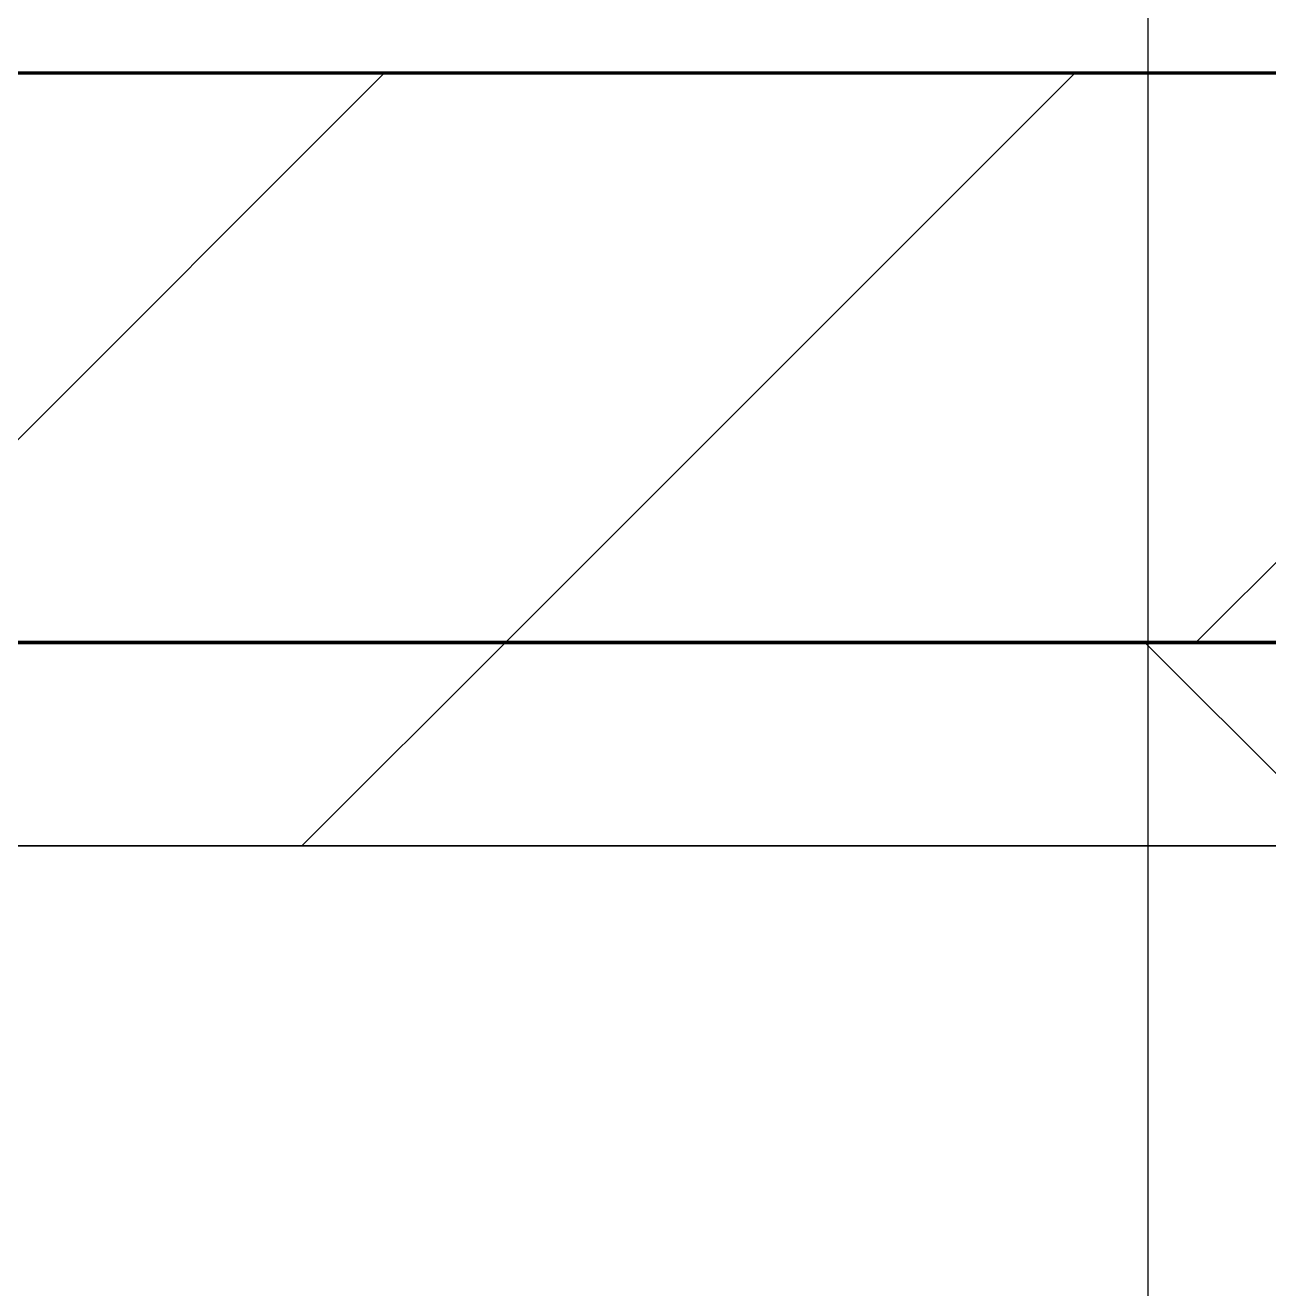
# Model space of a CAD drawing. Header units: millimetres. Extents: x -678720 to -601931, y -306 to 39239.
# Drawn here: x -659290.6 to -658985, y 8460.2 to 8770.7 of the extents above; entities that cross this region are included whole.
import ezdxf
from ezdxf.xclip import XClip

# ---------------------------------------------------------------- set-up
doc = ezdxf.new("R2010")
doc.units = ezdxf.units.MM
doc.header["$XCLIPFRAME"] = 0
for name, color, linetype, lineweight in [('A-GLAZ-CURT', 2, 'Continuous', 9), ('A-ROOM-IDEN', 3, 'Continuous', 25), ('A-WALL', 5, 'Continuous', 35), ('A-WALL-FNSH', 2, 'Continuous', 35), ('A-WALL-PATT', 1, 'Continuous', 35)]:
    doc.layers.add(name, color=color, linetype=linetype, lineweight=lineweight)
doc.layers.add('A11_ALU.SOLID SHEET', color=2, linetype='Continuous')

# ---------------------------------------------------------------- blocks, each defined once
blk = doc.blocks.new('PPLS-PP19_Custom Tile Pattern - Custom Tile Pattern-V66-4234-01 ENLARGED MULTI-PURPOSE LEVEL - REFLECTED CEILING PLAN - SHEET 5')
at = {"layer": 'A-GLAZ-CURT'}
for p, q in [((-300, 0), (300, 0)), ((300, 0), (-300, 0)), ((195.99, 0), (213.31, 0)), ((213.31, 0), (195.99, 0)), ((230.06, 0), (300, 0)), ((-300, -50), (300, -50)), ((300, -50), (-300, -50))]:
    blk.add_line(p, q, dxfattribs=at)
for points, knots in [([(27.89, 0), (29.09, 0), (33.4, 0), (48.37, 0), (71.92, 0), (100.57, 0), (116.36, 0), (128.63, 0), (128.95, 0)], [-147.777612, -147.777612, -147.777612, -147.777612, -135.792042, -118.513713, -97.899267, -63.759246, -39.050993, -35.895543, -35.895543, -35.895543, -35.895543]), ([(136.44, 0), (121.66, 0), (86.93, 0), (51.16, 0), (31.18, 0)], [-106.750556, -106.750556, -106.750556, -106.750556, -59.610984, 0, 0, 0, 0]), ([(168.37, 0), (167.68, 0), (162.47, 0), (147.02, 0), (109.77, 0), (76.86, 0), (57.82, 0), (46.51, 0), (41.18, 0), (36.02, 0), (35.54, 0), (35.54, 0)], [-543.375029, -543.375029, -543.375029, -543.375029, -530.793311, -458.593899, -401.860199, -357.622665, -341.267687, -334.000314, -326.15566, -319.318397, -317.489778, -317.489778, -317.489778, -317.489778]), ([(36.29, 0), (37.77, 0), (48.82, 0), (64.79, 0), (90.95, 0), (107.72, 0), (114.48, 0)], [-314.598523, -314.598523, -314.598523, -314.598523, -305.899624, -287.17622, -249.500363, -212.494695, -212.494695, -212.494695, -212.494695]), ([(114.39, 0), (114.2, 0), (112.08, 0), (105.42, 0), (92.38, 0), (85.59, 0), (74.4, 0), (62.26, 0), (54.19, 0), (50.01, 0), (48.54, 0)], [-8148.58938, -8148.58938, -8148.58938, -8148.58938, -8105.191388, -7723.759874, -7531.75727, -7135.649961, -6924.452779, -6738.82075, -6548.303034, -6451.361794, -6451.361794, -6451.361794, -6451.361794]), ([(103.09, 0), (101.08, 0), (86.31, 0), (67.79, 0), (51.71, 0), (48.61, 0)], [-375.435014, -375.435014, -375.435014, -375.435014, -369.147452, -330.153101, -320.684075, -320.684075, -320.684075, -320.684075]), ([(48.88, 0), (60.72, 0), (91.05, 0), (120.63, 0), (138.28, 0), (138.53, 0)], [-382.965103, -382.965103, -382.965103, -382.965103, -346.313304, -291.370682, -290.5735, -290.5735, -290.5735, -290.5735]), ([(94.4, 0), (94.4, 0), (94.64, 0), (99.11, 0), (108.97, 0), (120.79, 0), (139.94, 0), (163.31, 0), (185.23, 0), (193.62, 0), (194.69, 0), (194.79, 0)], [-2348.345796, -2348.345796, -2348.345796, -2348.345796, -2310.419338, -2233.599744, -2052.234781, -1843.028543, -1530.39897, -1095.004608, -529.74427, -295.064701, -265.121568, -265.121568, -265.121568, -265.121568]), ([(113.66, 0), (112.64, 0), (111.06, 0), (105.66, 0), (105.23, 0), (105.23, 0)], [-9177.88488, -9177.88488, -9177.88488, -9177.88488, -9012.77275, -8966.157302, -8929.495943, -8929.495943, -8929.495943, -8929.495943]), ([(105.26, 0), (105.52, 0), (111.01, 0), (112.65, 0), (113.59, 0)], [-8920.561005, -8920.561005, -8920.561005, -8920.561005, -8814.835624, -8577.462505, -8577.462505, -8577.462505, -8577.462505]), ([(129.02, 0), (129.02, 0), (124.41, 0), (122.35, 0), (117.94, 0), (115.24, 0), (114.47, 0)], [-35.386604, -35.386604, -35.386604, -35.386604, -31.430235, -22.807238, -15.488593, -12.66128, -12.66128, -12.66128, -12.66128]), ([(115.13, 0), (118.1, 0), (127.58, 0), (132.42, 0), (134.6, 0)], [-211.280101, -211.280101, -211.280101, -211.280101, -194.761443, -152.241002, -152.241002, -152.241002, -152.241002]), ([(157.9, 0), (156.77, 0), (151.67, 0), (143.29, 0), (134.04, 0), (126.24, 0), (119.33, 0), (116.6, 0), (115.28, 0)], [-10292.955006, -10292.955006, -10292.955006, -10292.955006, -10098.273015, -9847.788484, -9677.714971, -9567.007022, -9453.21225, -9263.659506, -9263.659506, -9263.659506, -9263.659506]), ([(128.58, 0), (128.8, 0), (130.16, 0), (139.26, 0), (152.67, 0), (161.24, 0), (162.19, 0), (162.75, 0)], [-633.326174, -633.326174, -633.326174, -633.326174, -627.736123, -618.981161, -602.094757, -592.980799, -581.414464, -581.414464, -581.414464, -581.414464]), ([(137.1, 0), (136, 0), (133.64, 0), (129.87, 0), (129.11, 0)], [-670.405967, -670.405967, -670.405967, -670.405967, -651.020627, -640.742133, -640.742133, -640.742133, -640.742133]), ([(180.41, 0), (180.12, 0), (176.49, 0), (171, 0), (161.95, 0), (161.28, 0), (158.35, 0), (157.85, 0), (157.77, 0)], [-11129.231215, -11129.231215, -11129.231215, -11129.231215, -11105.624034, -10839.086983, -10768.332124, -10666.779182, -10580.760289, -10550.278881, -10550.278881, -10550.278881, -10550.278881]), ([(300, 0), (286.53, 0), (254.22, 0), (207.11, 0), (177.41, 0), (159.34, 0), (158.33, 0), (158.3, 0)], [-285.253232, -285.253232, -285.253232, -285.253232, -244.693688, -187.987675, -143.776725, -129.632772, -123.352749, -123.352749, -123.352749, -123.352749]), ([(159.07, 0), (159.13, 0), (160.84, 0), (165.21, 0), (172.58, 0), (178.2, 0), (180.35, 0)], [-115.643202, -115.643202, -115.643202, -115.643202, -114.681583, -87.660824, -65.295536, -54.437433, -54.437433, -54.437433, -54.437433]), ([(162.75, 0), (165.4, 0), (170.91, 0), (172.61, 0), (172.61, 0)], [-111.264224, -111.264224, -111.264224, -111.264224, -56.742688, -19.085662, -19.085662, -19.085662, -19.085662]), ([(247.1, 0), (246.76, 0), (245.04, 0), (238.34, 0), (226.56, 0), (221.1, 0), (200.27, 0), (182.99, 0), (174.27, 0), (169.67, 0), (168.99, 0)], [-9649.085549, -9649.085549, -9649.085549, -9649.085549, -9581.591397, -9406.094246, -9221.510254, -9016.44624, -8717.832359, -8253.978395, -8152.463617, -8069.855175, -8069.855175, -8069.855175, -8069.855175]), ([(215.22, 0), (214.62, 0), (210.55, 0), (203.98, 0), (187.54, 0), (175.3, 0), (169.49, 0)], [-203.825446, -203.825446, -203.825446, -203.825446, -198.527383, -184.406837, -162.427601, -142.916156, -142.916156, -142.916156, -142.916156]), ([(171.51, 0), (176.48, 0), (193.23, 0), (201.73, 0), (208.81, 0), (213.9, 0), (241.96, 0), (266.73, 0), (281.71, 0), (291.71, 0), (296.52, 0), (297.86, 0), (298.09, 0)], [-7971.819559, -7971.819559, -7971.819559, -7971.819559, -7784.112253, -7606.717214, -7289.299508, -7042.621073, -6582.165592, -6068.460911, -5766.029927, -5566.724884, -5280.360606, -5199.253518, -5199.253518, -5199.253518, -5199.253518]), ([(180.63, 0), (183.09, 0), (189.95, 0), (208.82, 0), (219.42, 0), (230.06, 0)], [-53.966828, -53.966828, -53.966828, -53.966828, -41.623857, -24.459831, 0, 0, 0, 0]), ([(181.16, 0), (183.77, 0), (191, 0), (201.08, 0), (207.47, 0), (213.96, 0), (215.11, 0)], [-245.993416, -245.993416, -245.993416, -245.993416, -237.955587, -223.92608, -215.862851, -208.75215, -208.75215, -208.75215, -208.75215]), ([(193.8, 0), (193.33, 0), (190.37, 0), (186.13, 0), (181.19, 0)], [-11665.349007, -11665.349007, -11665.349007, -11665.349007, -11565.880756, -11150.701257, -11150.701257, -11150.701257, -11150.701257]), ([(300, 0), (288.22, 0), (262, 0), (230.43, 0), (219.94, 0), (219.02, 0)], [-12528.858583, -12528.858583, -12528.858583, -12528.858583, -11905.454923, -11162.864862, -10856.732305, -10856.732305, -10856.732305, -10856.732305]), ([(219.9, 0), (220.86, 0), (227.84, 0), (242.06, 0), (246.54, 0), (246.96, 0)], [-10670.940496, -10670.940496, -10670.940496, -10670.940496, -10511.382485, -9925.173265, -9834.877357, -9834.877357, -9834.877357, -9834.877357]), ([(284.76, 0), (284.76, 0), (285.09, 0), (287.47, 0), (293.59, 0), (297.76, 0), (300, 0)], [-4110.630118, -4110.630118, -4110.630118, -4110.630118, -4053.389046, -3959.664717, -3862.421465, -3746.95702, -3746.95702, -3746.95702, -3746.95702]), ([(297.38, 0), (295.84, 0), (291.62, 0), (285.38, 0), (284.87, 0)], [-4803.172655, -4803.172655, -4803.172655, -4803.172655, -4358.271401, -4143.037883, -4143.037883, -4143.037883, -4143.037883])]:
    blk.add_open_spline(points, degree=3, knots=knots, dxfattribs=at)
for points in [[(113.91, 0), (110.59, 0), (106.92, 0), (103.09, 0)], [(168.74, 0), (168.74, 0), (169.81, 0), (171.51, 0)], [(172.07, 0), (174.82, 0), (177.58, 0), (180.37, 0)], [(195.11, 0), (194.91, 0), (194.44, 0), (193.8, 0)]]:
    blk.add_open_spline(points, degree=3, dxfattribs=at)
blk = doc.blocks.new('PPLS-PP19_Custom Tile Pattern - Custom Tile Pattern-V67-4234-01 ENLARGED MULTI-PURPOSE LEVEL - REFLECTED CEILING PLAN - SHEET 5')
at = {"layer": 'A-GLAZ-CURT'}
for p, q in [((-300, 0), (300, 0)), ((300, 0), (-300, 0)), ((-293.07, 0), (-287.82, 0)), ((-287.82, 0), (-293.07, 0)), ((-287, 0), (-275.75, 0)), ((-275.75, 0), (-287, 0)), ((-222.32, 0), (-205, 0)), ((-205, 0), (-222.32, 0)), ((-300, -50), (300, -50)), ((300, -50), (-300, -50))]:
    blk.add_line(p, q, dxfattribs=at)
at = {"layer": 'A-GLAZ-CURT', "flags": 128}
for points in [[(-300, 0), (-291.56, 0), (-283.3, 0), (-275.2, 0), (-267.26, 0), (-259.45, 0), (-251.77, 0), (-244.2, 0), (-236.74, 0), (-229.36, 0), (-222.06, 0), (-214.83, 0), (-207.71, 0), (-200.76, 0), (-194.02, 0), (-187.54, 0)], [(-155.95, 0), (-160.27, 0), (-164.95, 0), (-169.65, 0), (-174.47, 0), (-179.49, 0), (-184.81, 0), (-190.44, 0), (-196.37, 0), (-202.58, 0), (-209.04, 0), (-215.73, 0), (-222.63, 0), (-229.72, 0), (-236.97, 0), (-244.39, 0), (-251.96, 0), (-259.67, 0), (-267.51, 0), (-275.48, 0), (-283.55, 0), (-291.73, 0), (-300, 0)]]:
    blk.add_lwpolyline(points, dxfattribs=at)
at = {"layer": 'A-GLAZ-CURT'}
blk.add_open_spline([(-300, 0), (-295.9, 0), (-291.83, 0), (-287.79, 0)], degree=3, dxfattribs=at)
for points, knots in [([(-156.27, 0), (-173.84, 0), (-212.36, 0), (-262.56, 0), (-294.48, 0), (-300, 0)], [-16539.310749, -16539.310749, -16539.310749, -16539.310749, -15131.813646, -13729.592194, -13439.944408, -13439.944408, -13439.944408, -13439.944408]), ([(-287.63, 0), (-276.6, 0), (-233.39, 0), (-174.61, 0), (-129.95, 0), (-110.8, 0), (-99.5, 0), (-91.46, 0)], [-5101.330845, -5101.330845, -5101.330845, -5101.330845, -4502.809032, -2700.551212, -1002.059161, -460.363443, 0, 0, 0, 0]), ([(-137.88, 0), (-140.56, 0), (-147.66, 0), (-147.69, 0), (-158.72, 0), (-174.02, 0), (-185.59, 0), (-209.77, 0), (-232.01, 0), (-255.22, 0), (-262.59, 0), (-264.9, 0), (-265.4, 0)], [-3187.727384, -3187.727384, -3187.727384, -3187.727384, -2919.378265, -2477.344047, -2237.412286, -2029.680487, -1755.085331, -1400.429864, -858.079193, -543.655514, -208.940337, 0, 0, 0, 0]), ([(-258.6, 0), (-257.91, 0), (-254.26, 0), (-241.25, 0), (-225.99, 0), (-213.1, 0), (-200.2, 0), (-185.8, 0), (-171.77, 0), (-158.7, 0), (-157.22, 0)], [-5722.54675, -5722.54675, -5722.54675, -5722.54675, -5657.471696, -5413.335975, -5017.494783, -4832.723979, -4666.091899, -4349.945572, -4000.813434, -3840.635403, -3840.635403, -3840.635403, -3840.635403]), ([(-156.12, 0), (-157.05, 0), (-164.64, 0), (-177.91, 0), (-199.46, 0), (-216.65, 0), (-231.26, 0), (-233.46, 0), (-234, 0)], [-2162.554546, -2162.554546, -2162.554546, -2162.554546, -2113.765672, -1763.376603, -1422.553702, -978.033455, -846.069444, -682.911962, -682.911962, -682.911962, -682.911962]), ([(-233.49, 0), (-233.44, 0), (-232.38, 0), (-230.74, 0), (-225.3, 0), (-223.63, 0)], [-455.274641, -455.274641, -455.274641, -455.274641, -440.605512, -119.536984, 0, 0, 0, 0]), ([(-223.63, 0), (-219.39, 0), (-206.17, 0), (-188.58, 0), (-169.02, 0), (-152.12, 0), (-136.84, 0), (-127.33, 0), (-124.19, 0), (-123.43, 0), (-123.28, 0)], [-5463.295695, -5463.295695, -5463.295695, -5463.295695, -5161.076232, -4739.070012, -4465.409639, -4149.119819, -3839.893365, -3647.167523, -3488.92562, -3439.852845, -3439.852845, -3439.852845, -3439.852845])]:
    blk.add_open_spline(points, degree=3, knots=knots, dxfattribs=at)
blk = doc.blocks.new('*U321')
at = {"layer": 'A-GLAZ-CURT', "rotation": 180}
for name, p in [('PPLS-PP19_Custom Tile Pattern - Custom Tile Pattern-V67-4234-01 ENLARGED MULTI-PURPOSE LEVEL - REFLECTED CEILING PLAN - SHEET 5', (-26465, -710)), ('PPLS-PP19_Custom Tile Pattern - Custom Tile Pattern-V66-4234-01 ENLARGED MULTI-PURPOSE LEVEL - REFLECTED CEILING PLAN - SHEET 5', (-25865, -710))]:
    blk.add_blockref(name, p, dxfattribs=at)
blk = doc.blocks.new('*U743')
blk.add_lwpolyline([(21173.36, -580), (28210, -580), (28210, -6849.96), (45954.15, -6849.96), (45954.15, 600), (82995.06, 600), (83086.47, 650), (90052, 650), (90392, 990), (103159.16, 990), (103159.16, 4990), (21173.36, 4990), (21173.36, 3485.45), (21203.36, 3485.45), (21203.36, 925.54), (21173.36, 925.54), (21173.36, -580)])

msp = doc.modelspace()

# ---------------------------------------------------------------- block references
at = {"layer": 'A11_ALU.SOLID SHEET'}
ref = msp.add_blockref('*U743', (-744682.37, 3579.02), dxfattribs=at)
XClip(ref).set_block_clipping_path([(69798.6834257276, -3885.5002684942), (120965.0023936313, 33679.9972602262)])

# ---------------------------------------------------------------- next in the draw order: hatches: boundary and pattern name
at = {"layer": 'A-WALL-PATT', "lineweight": 9}
h = msp.add_hatch(dxfattribs=at)
h.set_pattern_fill('FP_2', color=256, style=0, pattern_type=2)
h.set_pattern_definition([(45, (0, 0), (-84.852814, 84.852814), [])])
h.paths.add_polyline_path([(-645614.94, 8619.02), (-644025.62, 8619.02), (-644076.02, 8641.53), (-644079.79, 8639.36), (-644084.96, 8639.36), (-644091.03, 8644.02), (-644092.03, 8648.69), (-644157.37, 8677.88), (-644139.02, 8718.97), (-643915.31, 8619.02), (-632557.37, 8619.02), (-632557.37, 8759.02), (-674883.69, 8759.02), (-674883.69, 8619.02), (-672825.62, 8619.02), (-672876.02, 8641.53), (-672879.79, 8639.36), (-672884.96, 8639.36), (-672891.03, 8644.02), (-672892.03, 8648.69), (-672957.37, 8677.88), (-672939.02, 8718.97), (-672715.31, 8619.02), (-669225.62, 8619.02), (-669276.02, 8641.53), (-669279.79, 8639.36), (-669284.96, 8639.36), (-669291.03, 8644.02), (-669292.03, 8648.69), (-669357.37, 8677.88), (-669339.02, 8718.97), (-669115.31, 8619.02), (-665625.62, 8619.02), (-665676.02, 8641.53), (-665679.79, 8639.36), (-665684.96, 8639.36), (-665691.03, 8644.02), (-665692.03, 8648.69), (-665757.37, 8677.88), (-665739.02, 8718.97), (-665515.31, 8619.02), (-662025.62, 8619.02), (-662076.02, 8641.53), (-662079.79, 8639.36), (-662084.96, 8639.36), (-662091.03, 8644.02), (-662092.03, 8648.69), (-662157.37, 8677.88), (-662139.02, 8718.97), (-661915.31, 8619.02), (-658425.62, 8619.02), (-658476.02, 8641.53), (-658479.79, 8639.36), (-658484.96, 8639.36), (-658491.03, 8644.02), (-658492.03, 8648.69), (-658557.37, 8677.88), (-658539.02, 8718.97), (-658315.31, 8619.02), (-654825.62, 8619.02), (-654876.02, 8641.53), (-654879.79, 8639.36), (-654884.96, 8639.36), (-654891.03, 8644.02), (-654892.03, 8648.69), (-654957.37, 8677.88), (-654939.02, 8718.97), (-654715.31, 8619.02), (-651225.62, 8619.02), (-651276.02, 8641.53), (-651279.79, 8639.36), (-651284.96, 8639.36), (-651291.03, 8644.02), (-651292.03, 8648.69), (-651357.37, 8677.88), (-651339.02, 8718.97), (-651115.31, 8619.02), (-647625.62, 8619.02), (-647676.02, 8641.53), (-647679.79, 8639.36), (-647684.96, 8639.36), (-647691.03, 8644.02), (-647692.03, 8648.69), (-647757.37, 8677.88), (-647739.02, 8718.97), (-647515.31, 8619.02), (-645746.78, 8619.02)])
h = msp.add_hatch(dxfattribs=at)
h.set_pattern_fill('FP_3', color=256, style=0, pattern_type=2)
h.set_pattern_definition([(45, (0, 0), (-212.13203, 212.13203), []), (135, (0, 0), (-212.13203, -212.13203), [])])
h.paths.add_polyline_path([(-637582.37, 8569.02), (-637582.37, 8619.02), (-643915.31, 8619.02), (-643803.39, 8569.02), (-641132.34, 8569.02)])
h.paths.add_polyline_path([(-659985.63, 8569.02), (-658313.71, 8569.02), (-658425.62, 8619.02), (-661915.31, 8619.02), (-661803.39, 8569.02), (-660051.55, 8569.02)])
h.paths.add_polyline_path([(-653657.25, 8569.02), (-651113.71, 8569.02), (-651225.62, 8619.02), (-654715.31, 8619.02), (-654603.39, 8569.02), (-653782.37, 8569.02)])
h.paths.add_polyline_path([(-643913.71, 8569.02), (-644025.62, 8619.02), (-647515.31, 8619.02), (-647403.39, 8569.02), (-643966.93, 8569.02)])
h.paths.add_polyline_path([(-658203.39, 8569.02), (-654713.71, 8569.02), (-654825.62, 8619.02), (-658315.31, 8619.02), (-658205.78, 8570.08)])
h.paths.add_polyline_path([(-662292.85, 8569.02), (-661913.71, 8569.02), (-662025.62, 8619.02), (-665515.31, 8619.02), (-665403.39, 8569.02), (-662358.77, 8569.02)])
h.paths.add_polyline_path([(-647513.71, 8569.02), (-647625.62, 8619.02), (-651115.31, 8619.02), (-651003.39, 8569.02), (-647526.64, 8569.02)])
h.paths.add_polyline_path([(-666973.22, 8569.02), (-665513.71, 8569.02), (-665625.62, 8619.02), (-669115.31, 8619.02), (-669003.39, 8569.02), (-667105.06, 8569.02)])
h.paths.add_polyline_path([(-670928.45, 8569.02), (-669113.71, 8569.02), (-669225.62, 8619.02), (-672715.31, 8619.02), (-672603.39, 8569.02), (-670994.37, 8569.02)])
h.paths.add_polyline_path([(-672906.07, 8569.02), (-672713.71, 8569.02), (-672825.62, 8619.02), (-674883.69, 8619.02), (-674883.69, 8569.02), (-672957.37, 8569.02)])

# ---------------------------------------------------------------- next in the draw order: linework, layer by layer
at = {"layer": 'A-ROOM-IDEN'}
msp.add_line((-659014.69, 6569.5), (-659014.69, 15700.81), dxfattribs=at)
at = {"layer": 'A-WALL', "color": 7, "lineweight": 70}
for p, q in [((-660982.37, 8759.02), (-658582.37, 8759.02)), ((-658582.37, 8619.02), (-660982.37, 8619.02)), ((-660982.37, 8619.02), (-658582.37, 8619.02))]:
    msp.add_line(p, q, dxfattribs=at)
at = {"layer": 'A-WALL-FNSH', "color": 250}
msp.add_line((-658582.37, 8569.02), (-660982.37, 8569.02), dxfattribs=at)

# ---------------------------------------------------------------- next in the draw order: block references
msp.add_blockref('*U321', (-633017.37, 9279.02))

doc.saveas('drawing.dxf')
